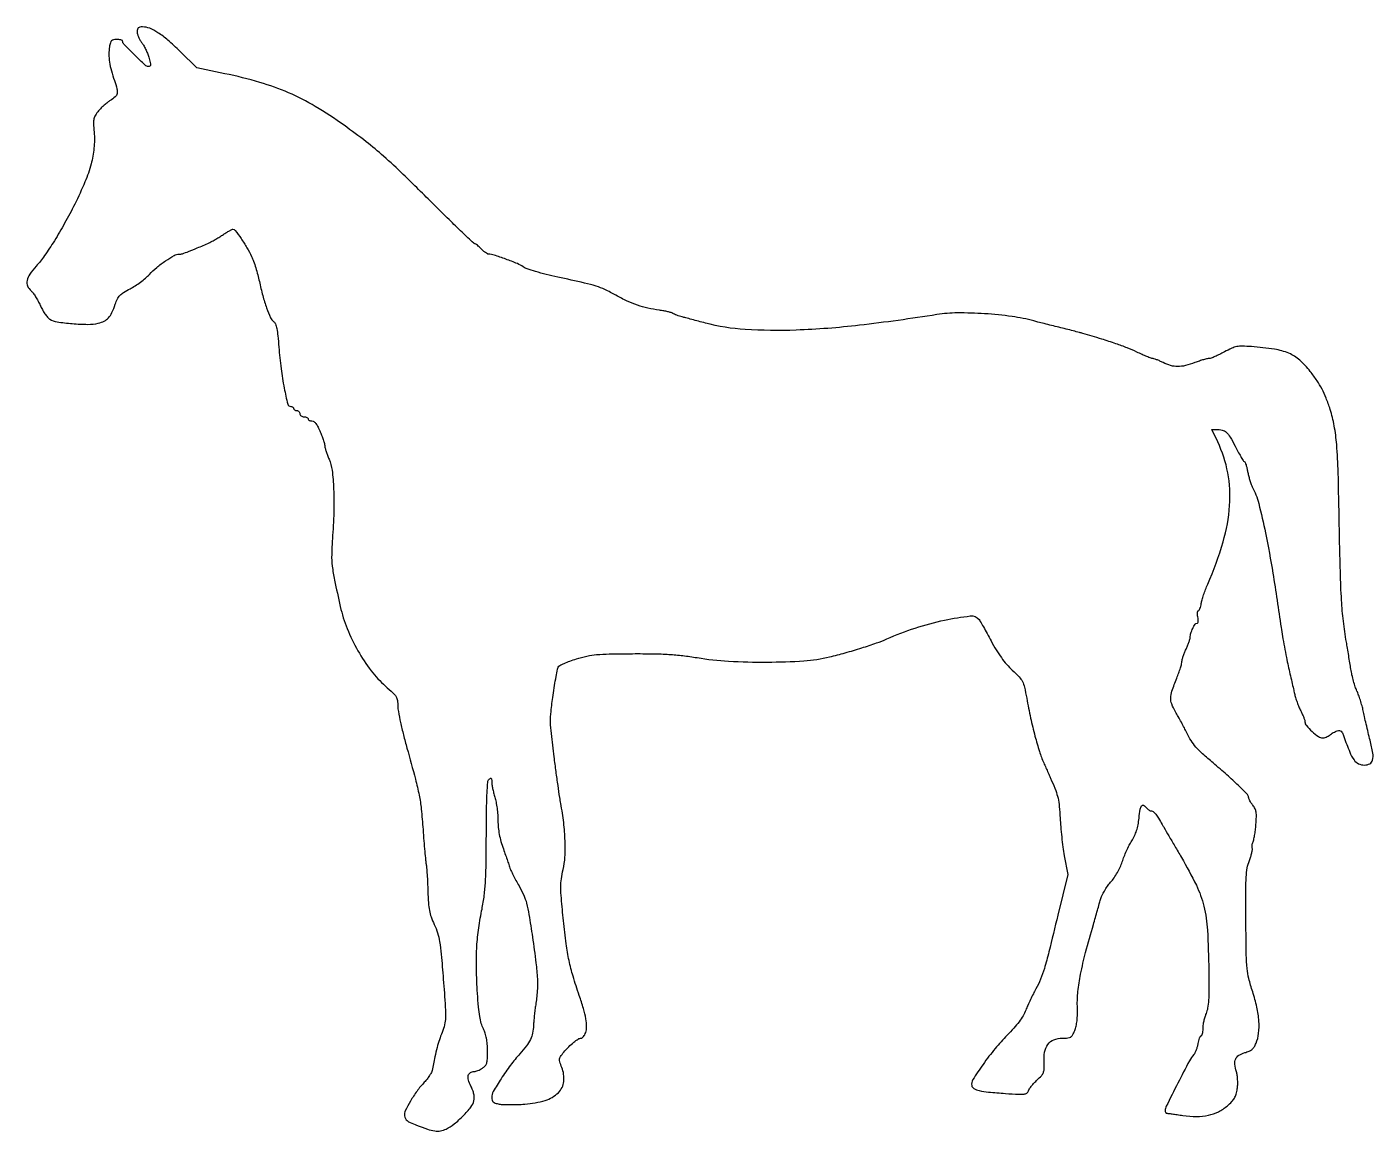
# Model space of a CAD drawing. Extents: x 0 to 646, y 0 to 530.
import ezdxf

# ---------------------------------------------------------------- set-up
doc = ezdxf.new("R2010")
doc.units = 0

msp = doc.modelspace()

# ---------------------------------------------------------------- linework, layer by layer
msp.add_lwpolyline([(53, 527.634859, 0.067708), (53.149364, 526.536922, 0.031462), (53.620852, 525.175192, 0.030452), (54.304531, 523.785189, 0.037148), (55.113539, 522.582788, -0.036813), (56.019367, 521.238427, -0.017174), (56.999448, 519.378565, -0.016909), (57.898694, 517.34761, -0.022673), (58.565708, 515.447929, -0.008168), (59.281067, 512.922172, -0.072682), (59.412809, 511.777148, -0.232312), (59.119702, 511.223747, -0.158095), (58.429751, 511, -0.190529), (56.806079, 511.642018, -0.006218), (51.665695, 516.582047, -0.006142), (46.644248, 521.652409, -0.194464), (46, 523.246239, 0.2893), (45.816005, 523.537625, 0.046896), (45.157185, 523.778583, 0.039436), (44.230347, 523.945396, 0.024816), (43.130842, 524, 0.043471), (41.546063, 523.861956, 0.156429), (40.659104, 523.395543, 0.128871), (40.111734, 522.439557, 0.025707), (39.693713, 520.5, 0.042991), (39.429237, 516.977768, 0.033738), (39.729442, 513.158009, 0.02975), (40.604964, 508.954839, 0.019975), (42.077877, 504.272892, -0.021908), (43.302668, 500.326443, -0.116918), (43.357191, 498.086805, -0.158123), (42.394397, 496.41336, -0.050417), (40.050798, 494.689078, 0.031411), (38.751051, 493.806792, 0.015641), (37.216275, 492.538933, 0.015461), (35.702811, 491.121494, 0.021934), (34.454712, 489.763809, 0.033188), (32.920182, 487.67305, 0.090564), (32.231869, 485.980133, 0.062031), (32.05386, 483.804359, 0.009837), (32.319472, 479.521812, -0.043855), (32.273275, 471.872018, -0.042394), (30.899995, 464.257479, -0.034255), (27.94759, 455.6842, -0.015839), (23.010956, 444.971366, -0.010592), (18.195475, 435.826178, -0.012659), (13.262628, 427.429645, -0.013802), (8.560587, 420.316377, -0.030164), (4.494535, 415.205145, 0.03302), (1.475667, 411.365524, 0.100699), (0.191985, 408.325589, 0.150187), (0.448269, 405.753402, 0.110589), (2.116809, 403.404988, -0.052267), (3.08207, 402.334121, -0.017327), (4.26807, 400.579884, -0.017038), (5.456962, 398.530933, -0.018565), (6.467713, 396.462701, 0.025093), (7.499362, 394.419726, 0.023586), (8.750278, 392.446288, 0.024296), (10.026013, 390.804907, 0.071218), (11.100904, 389.863459, 0.107256), (14.545583, 388.553397, 0.016554), (21.850874, 387.697548, 0.019024), (29.338371, 387.356817, 0.059947), (34.325145, 387.91929, 0.056514), (37.212973, 388.957021, 0.095767), (39.253338, 390.504372, 0.075841), (40.865552, 392.967192, 0.024991), (42.468142, 397, -0.033357), (43.522441, 399.529045, -0.075732), (44.71082, 401.219134, -0.063407), (46.481655, 402.651558, -0.018036), (49.563618, 404.405675, 0.023689), (51.962597, 405.807196, 0.015808), (54.575314, 407.6244, 0.015933), (57.00233, 409.551927, 0.029879), (58.813186, 411.282725, -0.031796), (62.350025, 414.637385, -0.024278), (66.607978, 417.853203, -0.021649), (70.672115, 420.373074, -0.128633), (73.068662, 421, 0.079121), (74.641434, 421.250445, 0.012252), (77.625285, 422.307042, 0.010462), (81.748196, 423.981354, 0.003817), (87.515876, 426.517785, 0.017425), (88.938409, 427.216903, 0.00786), (90.755782, 428.227171, 0.007771), (92.643131, 429.354963, 0.010518), (94.310285, 430.435818, -0.008956), (95.814877, 431.417972, -0.012147), (97.209782, 432.246772, -0.009153), (98.393185, 432.883341, -0.119365), (98.874889, 433, -0.237868), (100.008583, 432.428315, -0.009085), (102.828605, 428.465769, -0.01664), (105.640051, 424.051088, -0.022574), (107.858446, 419.878481, -0.02463), (108.807905, 417.596375, -0.010648), (109.855156, 414.47509, -0.010507), (110.830653, 411.100596, -0.013709), (111.572612, 407.973751, 0.014375), (113.198092, 401.163834, 0.020319), (115.062502, 395.214524, 0.019658), (116.945573, 390.549174, 0.129843), (118.515799, 388.612106, -0.152026), (119.32478, 387.520287, -0.035173), (119.932465, 385.286593, -0.023591), (120.445546, 381.848395, -0.006742), (120.91675, 376.475719, 0.013097), (121.960941, 366.088398, 0.01773), (123.480948, 356.778424, 0.010891), (125.187264, 349.114721, 0.345304), (126.608922, 348, -0.070185), (127.140567, 347.925003, -0.085959), (127.591371, 347.70625, -0.100155), (127.89277, 347.381338, -0.137922), (128, 347, 0.148195), (128.115568, 346.618646, 0.098894), (128.440625, 346.29375, 0.082425), (128.926543, 346.074694, 0.064853), (129.5, 346, -0.099038), (130.072457, 345.885486, -0.097945), (130.559375, 345.559375, -0.097945), (130.885486, 345.072457, -0.099038), (131, 344.5, 0.130775), (131.153209, 343.924246, 0.10214), (131.583333, 343.4375, 0.08892), (132.230589, 343.111864, 0.072314), (133, 343, -0.048028), (133.765418, 342.926307, -0.068025), (134.4125, 342.70625, -0.088204), (134.848523, 342.381882, -0.191087), (135, 342, 0.176165), (135.138759, 341.618389, 0.09275), (135.533446, 341.29375, 0.072914), (136.121215, 341.073998, 0.053103), (136.815986, 341, -0.163343), (137.760428, 340.683007, -0.068567), (138.721098, 339.723927, -0.045977), (139.726615, 338.110857, -0.018153), (140.815986, 335.730674, -0.009818), (141.652159, 333.595686, -0.011494), (142.358446, 331.538168, -0.010498), (142.876761, 329.780015, -0.06652), (143, 328.857792, 0.066287), (143.118677, 327.966553, 0.01269), (143.586731, 326.398879, 0.013323), (144.232735, 324.585149, 0.011916), (144.997381, 322.738826, -0.074646), (146.466581, 317.377223, -0.019087), (147.190232, 308.38178, -0.017567), (147.26803, 297.226136, -0.011817), (146.608363, 284.5, 0.014142), (146.252897, 276.964699, 0.033676), (146.5244, 271.367659, 0.022958), (147.60837, 264.722735, 0.003768), (150.388651, 252, 0.040392), (153.689364, 241.457607, 0.033101), (158.829703, 230.825525, 0.033785), (165.16129, 221.246609, 0.049891), (172.033931, 213.888657, -0.009573), (175.615928, 210.624972, -0.065209), (177.121194, 208.772976, -0.10061), (177.792817, 206.942758, -0.037808), (178, 204.206751, 0.046431), (178.24246, 201.601381, 0.007048), (179.2805, 196.472272, 0.007844), (180.69018, 190.437236, 0.006717), (182.359147, 184.127632, -0.002638), (186.430038, 169.230176, -0.016729), (188.205223, 161.580307, -0.023092), (189.208471, 154.869, -0.007866), (190.059774, 145.049445, 0.002206), (190.466984, 139.641592, 0.002713), (190.896632, 134.5989, 0.002248), (191.299642, 130.365852, 0.019703), (191.560329, 128.5, -0.024591), (191.786592, 126.756378, -0.004276), (192.023255, 123.44375, -0.004637), (192.231833, 119.548514, -0.00414), (192.377408, 115.5, 0.009445), (192.638465, 109.896242, 0.031205), (193.109469, 106.231802, 0.039318), (193.965917, 103.122955, 0.022894), (195.449148, 99.547145, -0.033366), (197.04442, 95.461697, -0.035457), (198.043728, 91.281964, -0.018959), (198.809507, 85.2308, -0.002983), (199.792906, 73.265285, -0.001851), (200.759673, 59.923227, -0.023005), (200.874581, 54.846444, -0.05504), (200.419065, 51.450513, -0.036729), (199.195716, 47.718139, 0.017647), (197.9086, 44.244635, 0.015933), (196.820998, 40.569345, 0.011965), (195.737275, 35.980585, 0.004484), (194.430194, 29.5, -0.078912), (194.065721, 28.493876, -0.020567), (193.169766, 27.019912, -0.020381), (191.996276, 25.403861, -0.019561), (190.679662, 23.865658, 0.029444), (187.196955, 19.630244, 0.02436), (183.992245, 14.745199, 0.021022), (181.562282, 10.18785, 0.150215), (181.194284, 7.746554, 0.081094), (181.621938, 6.413445, 0.109781), (182.425669, 5.441495, 0.059679), (183.934888, 4.532824, 0.010392), (187, 3.229873, 0.014323), (192.178468, 1.324783, 0.048711), (195.678572, 0.518058, 0.072739), (198.449553, 0.562505, 0.071492), (201.109374, 1.396961, 0.057667), (205.013216, 3.855087, 0.02855), (209.366102, 7.78393, 0.026748), (213.066239, 11.95208, 0.114572), (214.485111, 14.932213, 0.058226), (214.640586, 16.483594, 0.047656), (214.454694, 18.141234, 0.040953), (213.914693, 19.95894, 0.025283), (213.002459, 21.99518, -0.047365), (211.845277, 24.917083, -0.129329), (211.789728, 27.121251, -0.202089), (212.781971, 28.479737, -0.136119), (214.657628, 29, 0.075284), (215.366195, 29.107296, 0.023524), (216.379415, 29.474409, 0.022917), (217.487808, 29.996865, 0.023439), (218.535183, 30.61501, 0.065203), (219.877694, 31.769549, 0.110766), (220.597164, 33.056759, 0.06236), (220.922374, 35.015992, 0.009983), (221, 38.903568, 0.017698), (220.884029, 42.178938, 0.029009), (220.527657, 44.930779, 0.033279), (219.907987, 47.324394, 0.037924), (218.995814, 49.50821, -0.049475), (217.986415, 52.090651, -0.027248), (217.248106, 55.403806, -0.018978), (216.672304, 59.919561, -0.006579), (216.175404, 66.469652, -0.009879), (215.667797, 78.32198, -0.018447), (215.800763, 87.92559, -0.020677), (216.6126, 96.717233, -0.017062), (218.182635, 106, 0.016552), (219.320316, 112.685048, 0.01835), (219.966389, 119.204875, 0.011783), (220.296547, 127.773643, 0.002721), (220.43386, 142.219188, -0.002406), (220.544047, 154.632928, -0.008955), (220.790999, 162.445742, -0.007663), (221.138946, 167.804994, -0.17816), (221.769188, 169.169188, -0.047976), (222.394872, 169.685082, -0.356529), (222.752199, 169.652361, -0.182341), (222.962419, 169.198548, -0.017168), (223.010824, 167.95, 0.037823), (223.112437, 166.682994, 0.011361), (223.455914, 164.777689, 0.011317), (223.939964, 162.650199, 0.012048), (224.510824, 160.591069, -0.02718), (225.082542, 158.256754, -0.013615), (225.562555, 155.255931, -0.013476), (225.891714, 152.11573, -0.019375), (226, 149.322289, 0.024398), (226.159349, 146.05862, 0.022765), (226.636234, 142.748745, 0.021569), (227.44348, 139.328036, 0.017398), (228.594341, 135.731219, -0.001405), (229.629935, 132.818978, -0.001643), (230.596107, 130.048581, -0.00145), (231.398563, 127.701023, -0.010018), (231.765746, 126.540546, 0.04066), (232.199851, 125.413575, 0.006012), (233.285897, 123.226903, 0.006744), (234.637939, 120.6705, 0.005755), (236.130384, 118.011632, -0.025715), (238.355206, 113.648783, -0.041083), (239.742, 109.703734, -0.023917), (240.882601, 104.301822, -0.00369), (242.5515, 93.471086, -0.004837), (244.243275, 81.093022, -0.019647), (244.902971, 73.518188, -0.029008), (244.84024, 67.495598, -0.022703), (244.097746, 61, 0.008037), (243.748031, 58.573507, 0.005598), (243.428104, 55.824746, 0.005648), (243.180445, 53.180213, 0.011631), (243.058268, 51.105517, -0.042854), (242.615139, 47.467763, -0.060027), (241.565315, 44.370334, -0.050851), (239.662785, 41.25541, -0.021769), (236.541454, 37.5, 0.023628), (232.038419, 32.041062, 0.017009), (227.522407, 25.55859, 0.012608), (223.759172, 19.410174, 0.131762), (223, 16.579344, 0.0638), (223.168712, 15.26253, 0.15085), (223.683891, 14.430296, 0.10855), (224.70666, 13.870487, 0.024781), (226.637017, 13.408318, 0.036228), (228.592956, 13.18631, 0.009612), (231.735723, 13.119131, 0.009699), (235.322761, 13.181003, 0.009843), (238.887017, 13.381987, 0.051599), (248.695187, 15.157863, 0.125386), (254.988075, 18.859321, 0.173355), (257.566863, 24.248194, 0.121504), (256.627508, 30.972929, -0.014351), (255.630543, 33.688016, -0.112833), (255.499325, 35.015946, -0.124853), (255.968767, 36.209802, -0.019113), (257.549892, 38.241662, -0.021137), (259.94255, 40.852748, -0.027063), (262.366324, 43.033393, -0.027569), (264.532794, 44.591229, -0.143035), (265.93248, 45, 0.177611), (266.432301, 45.18333, 0.049225), (267.023007, 45.793349, 0.043181), (267.601169, 46.666949, 0.033764), (268.07633, 47.700762, 0.097831), (268.534073, 50.39517, 0.036288), (268.151, 54.239992, 0.027931), (267.000901, 59.203389, 0.013002), (264.987058, 65.5, -0.010839), (261.998677, 74.706229, -0.021062), (260.086112, 82.193989, -0.019328), (258.713757, 90.221983, -0.007705), (257.429524, 101.315729, -0.002987), (256.415276, 112.08937, -0.020179), (256.160618, 117.442182, -0.03607), (256.418009, 121.401281, -0.024634), (257.253315, 125.833256, 0.045728), (258.124807, 131.836932, 0.021971), (258.193554, 139.625303, 0.020229), (257.529198, 148.400876, 0.017687), (256.14111, 157.5, -0.009826), (255.646381, 160.43301, -0.001595), (254.815652, 166.151504, -0.001759), (253.882775, 172.890589, -0.001547), (252.95563, 179.930652, -0.003559), (251.600674, 191.099032, -0.024047), (251.235941, 196.657141, -0.031342), (251.460896, 201.628407, -0.008542), (252.441029, 209.430652, -0.004143), (253.157926, 214.163247, -0.005732), (253.884762, 218.395254, -0.0037), (254.560674, 221.929748, -0.068907), (254.931991, 223, -0.15462), (255.631882, 223.709818, -0.015569), (257.793266, 224.765896, -0.018361), (260.516297, 225.874538, -0.013611), (263.59843, 226.905178, -0.021013), (268.687899, 228.223522, -0.029703), (273.314892, 228.93255, -0.01843), (279.394885, 229.272222, -0.003491), (290.5, 229.405178, -0.005168), (300.445273, 229.352026, -0.011426), (308.028687, 229.059694, -0.013722), (314.654374, 228.469632, -0.012222), (321.5, 227.5, 0.027272), (336.623479, 225.82022, 0.015419), (355.065886, 225.354443, 0.015138), (372.764614, 225.989385, 0.042603), (385, 227.854698, 0.009164), (392.54715, 229.820187, 0.007716), (400.465434, 232.170418, 0.007775), (407.612783, 234.53508, 0.021928), (412.5, 236.480908, -0.02728), (426.053659, 241.70999, -0.026777), (440.179799, 245.469701, -0.021324), (452.499068, 247.507593, -0.263401), (456.729031, 245.75, -0.035174), (457.315899, 244.876468, -0.002293), (458.823202, 242.223437, -0.003326), (460.58573, 239.038375, -0.002475), (462.490492, 235.5, 0.014974), (464.93078, 231.226303, 0.019701), (467.421822, 227.491062, 0.021511), (469.985846, 224.258532, 0.026825), (472.645919, 221.5, -0.015727), (475.94038, 218.231903, -0.071246), (477.499231, 216.028447, -0.062833), (478.470036, 213.351989, -0.010563), (479.562373, 208, 0.008615), (481.454514, 198.541399, 0.01094), (483.541613, 189.883434, 0.012063), (485.686117, 182.496717, 0.027264), (487.743577, 177.050266, 0.0001), (488.779746, 174.704235, 0.000087), (489.867136, 172.24473, 0.000088), (490.85258, 170.017915, 0.000257), (491.532222, 168.484984, -0.014306), (493.49079, 163.709723, -0.034648), (494.585326, 160.059812, -0.032585), (495.201865, 156.16337, -0.011391), (495.59327, 150.5, 0.010375), (495.868074, 146.402724, 0.006035), (496.3591, 141.498379, 0.006031), (496.969952, 136.594255, 0.010131), (497.615778, 132.494481), (499.222, 123.488962), (494.5271, 103.994481, -0.001468), (490.24073, 86.423179, -0.011758), (488.052342, 78.382244, -0.025223), (486.235375, 73.24038, -0.030176), (483.999362, 68.616679, 0.010279), (482.757084, 66.288854, 0.006389), (481.391286, 63.510407, 0.006408), (480.113377, 60.733427, 0.011515), (479.147161, 58.418749, -0.039857), (477.842353, 55.731903, -0.026908), (475.95833, 52.89085, -0.022868), (473.446911, 49.817338, -0.013987), (470.224518, 46.418749, 0.025006), (464.447787, 40.050918, 0.018069), (458.641244, 32.422753, 0.011606), (453.727451, 25.104221, 0.19191), (453.18619, 22.272514, 0.22286), (454.215751, 20.857168, 0.068426), (456.746366, 19.885208, 0.033809), (461.233282, 19.149705, 0.006707), (469.34802, 18.487138, 0.003595), (475.821396, 18.09265, 0.041788), (478.355746, 18.168328, 0.131686), (479.657611, 18.681143, 0.157882), (480.419977, 19.747868, -0.072612), (480.892122, 20.719569, -0.019858), (481.908336, 22.09309, -0.019641), (483.198261, 23.575833, -0.019315), (484.607506, 24.961401, 0.022487), (486.610291, 26.955669, 0.086578), (487.554375, 28.429098, 0.088751), (487.931749, 30.116093, 0.02433), (487.916388, 32.851107, -0.051449), (488.18046, 38.287077, -0.119304), (489.718519, 42.041261, -0.145292), (492.563089, 44.230376, -0.092096), (496.706014, 45, 0.020618), (499.348418, 45.109008, 0.117844), (500.672968, 45.543642, 0.12957), (501.595124, 46.511119, 0.02699), (502.623695, 48.6418, 0.045755), (503.286723, 50.752753, 0.026734), (503.708007, 53.372759, 0.022141), (503.904448, 56.552484, 0.012733), (503.873586, 60.3918, -0.036821), (504.150889, 67.30228, -0.020056), (505.452583, 75.69776, -0.015597), (507.842269, 86.132963, -0.007282), (511.554323, 99.5, 0.001139), (512.53092, 102.856208, 0.001035), (513.523938, 106.325, 0.001035), (514.399215, 109.43106, 0.003345), (514.962718, 111.5, -0.046653), (515.637968, 113.335815, -0.021756), (516.830636, 115.576132, -0.021334), (518.296032, 117.835552, -0.027899), (519.832009, 119.759172, 0.031446), (521.479379, 121.852559, 0.022245), (523.067103, 124.388554, 0.022173), (524.430534, 127.068986, 0.030222), (525.400104, 129.60033, -0.018646), (526.277399, 132.059649, -0.012022), (527.466833, 134.841977, -0.012087), (528.763136, 137.510536, -0.022205), (529.964895, 139.605698, 0.031737), (531.2742, 141.992583, 0.031967), (532.267307, 144.520311, 0.02974), (532.98431, 147.316863, 0.021212), (533.464654, 150.514539, -0.011105), (534.025391, 154.840837, -0.116961), (534.688803, 156.482877, -0.391873), (535.625002, 156.679493, -0.084731), (537, 155.5, 0.040363), (537.560343, 154.926054, 0.038694), (538.213199, 154.440625, 0.041251), (538.857666, 154.105475, 0.099602), (539.381898, 154, -0.185062), (540.287588, 153.652895, -0.041725), (541.438873, 152.430451, -0.030174), (542.829975, 150.447271, -0.011163), (544.553048, 147.5, 0.004867), (545.316787, 146.155064, 0.000277), (547.714158, 142.032681, 0.000424), (550.574798, 137.129527, 0.000311), (553.755384, 131.69636, -0.019276), (560.927155, 118.305251, -0.053824), (564.531972, 108.29321, -0.045441), (566.232304, 96.828307, -0.010778), (566.906368, 77.5, -0.003911), (566.955098, 68.614607, -0.015565), (566.772711, 63.166536, -0.025287), (566.344794, 59.467004, -0.058316), (565.566287, 56.782119, 0.027909), (564.966159, 55.101189, 0.018588), (564.460097, 53.118805, 0.018737), (564.111857, 51.152659, 0.034471), (564, 49.532119, -0.023222), (563.937096, 48.178461, -0.037119), (563.744685, 47.03756, -0.042861), (563.467474, 46.220113, -0.297917), (563.130842, 46, 0.267704), (562.758278, 45.785127, 0.035562), (562.344246, 44.935442, 0.033409), (561.962016, 43.764526, 0.021969), (561.673586, 42.375972, -0.027495), (561.343206, 40.869227, -0.024115), (560.837681, 39.338873, -0.024852), (560.245008, 38.000808, -0.063909), (559.653792, 37.125972, 0.060017), (557.604232, 34.143311, 0.002936), (552.102719, 23.47956, 0.001746), (546.487473, 12.340572, 0.11638), (546, 10.27462, 0.056761), (546.055691, 9.78563, 0.074723), (546.220312, 9.368601, 0.092535), (546.463793, 9.085148, 0.163987), (546.75, 8.980191, -0.025579), (547.279225, 8.939066, -0.00089), (549.325559, 8.670535, -0.001658), (551.741811, 8.340926, -0.001158), (554.464668, 7.953858, 0.034236), (561.070962, 7.456927, 0.054986), (566.684911, 8.03851, 0.062123), (571.527097, 9.736005, 0.061749), (575.814827, 12.573494, 0.024486), (577.917237, 14.559394, 0.057942), (579.217532, 16.272792, 0.062854), (580.02881, 18.150293, 0.033383), (580.571579, 20.628754, 0.028309), (580.761176, 22.678216, 0.021411), (580.744974, 24.938207, 0.021807), (580.541516, 27.105747, 0.038493), (580.159749, 28.861141, -0.046021), (579.421979, 32.517223, -0.130852), (579.815006, 35.064517, -0.153385), (581.361083, 36.835473, -0.071537), (584.190265, 38.051233, 0.033548), (586.22774, 38.749354, 0.074191), (587.629456, 39.599685, 0.078758), (588.67115, 40.786879, 0.041835), (589.575642, 42.526794, 0.072282), (590.80097, 47.296379, 0.043226), (590.922704, 53.160718, 0.037363), (589.972183, 59.889446, 0.026145), (587.948501, 67.278955, -0.017356), (586.114534, 73.541632, -0.03854), (585.258569, 78.436338, -0.020058), (584.890034, 85.013884, -0.001939), (584.698501, 101, -0.002065), (584.642046, 115.216105, -0.014164), (584.84131, 122.209673, -0.029275), (585.353554, 126.630951, -0.05111), (586.357812, 130.176563, 0.01696), (587.034485, 132.064089, 0.02086), (587.531041, 133.868146, 0.019795), (587.819819, 135.391917, 0.123307), (587.74294, 136.176563, -0.076485), (587.622376, 136.802211, -0.040451), (587.656557, 137.593648, -0.039066), (587.825105, 138.416195, -0.048475), (588.112639, 139.142239, 0.066839), (588.47178, 140.155991, 0.010282), (588.868725, 142.260454, 0.011325), (589.231831, 144.778426, 0.009617), (589.503623, 147.451315, 0.011366), (589.724737, 151.171089, 0.048829), (589.589761, 153.383328, 0.074321), (589.06444, 155.041029, 0.052865), (588.026112, 156.693934, -0.021206), (587.250564, 157.770885, -0.023336), (586.59517, 158.876644, -0.023584), (586.128108, 159.865616, -0.098835), (586, 160.507379, 0.196404), (585.431845, 161.897982, 0.006427), (581.080985, 166.221118, 0.011225), (575.603859, 171.291964, 0.00699), (568.96929, 177, -0.009243), (563.861802, 181.434418, -0.029992), (560.715858, 184.631301, -0.039101), (558.439596, 187.693425, -0.026342), (556.318324, 191.5, 0.005656), (555.170831, 193.775629, 0.003228), (553.735791, 196.5, 0.003223), (552.256125, 199.223304, 0.005336), (550.968165, 201.5, -0.03558), (549.12703, 205.2693, -0.105307), (548.632802, 208.090906, -0.073602), (549.249926, 211.418371, -0.011641), (551.557694, 217.670555, 0.008821), (552.495255, 220.167158, 0.010356), (553.29254, 222.56591, 0.009375), (553.884125, 224.612202, 0.061109), (554.033931, 225.670555, -0.061057), (554.170016, 226.632694, -0.015705), (554.625461, 228.137601, -0.015751), (555.257913, 229.834386, -0.015426), (556, 231.5, 0.014379), (556.742102, 233.156314, 0.015122), (557.374539, 234.825241, 0.014915), (557.832239, 236.293626, 0.063186), (557.966069, 237.202947, -0.07113), (558.290596, 239.189362, -0.037601), (559.216632, 241.513727, -0.033407), (560.359136, 243.50414, -0.250799), (561.285515, 244, 0.297744), (561.615605, 244.215686, 0.073218), (561.795208, 244.872094, 0.050916), (561.813719, 245.838145, 0.028711), (561.65, 247, -0.025664), (561.480785, 248.150134, -0.04402), (561.474221, 249.11875, -0.058938), (561.610445, 249.794417, -0.324222), (561.894158, 250, 0.26637), (562.255663, 250.207296, 0.036163), (562.656055, 251.021159, 0.033778), (563.025002, 252.144357, 0.022246), (563.302439, 253.476285, -0.029576), (563.688891, 255.204372, -0.010468), (564.438644, 257.627439, -0.010347), (565.375243, 260.260852, -0.01198), (566.3782, 262.726285, 0.030653), (573.751855, 282.987233, 0.054485), (576.908114, 300.442709, 0.0639), (576.003824, 316.123553, 0.064909), (571.165237, 330.979346), (568.297623, 337), (570.567024, 337, -0.066652), (573.314578, 336.632106, -0.117008), (575.317308, 335.540164, -0.076441), (577.142907, 333.310478, -0.016746), (579.526304, 328.947768, 0.007035), (580.906182, 326.301064, 0.009806), (582.219937, 323.975733, 0.006635), (583.376403, 322.077361, 0.1147), (583.88809, 321.569164, -0.151628), (584.293386, 321.103557, -0.02176), (584.757641, 319.912892, -0.023062), (585.192558, 318.41259, -0.01785), (585.531235, 316.74476, 0.019896), (585.913643, 314.900306, 0.014129), (586.48218, 312.865648, 0.014295), (587.136418, 310.951372, 0.029203), (587.778129, 309.5, -0.055556), (590.829536, 301.483106, -0.012722), (594.100967, 287.336056, -0.010496), (597.637303, 267.991998, -0.004488), (601.588147, 242, 0.00622), (602.255424, 237.710171, 0.003763), (603.146893, 232.646875, 0.003769), (604.107959, 227.63188, 0.006612), (604.98909, 223.5, -0.0001), (605.841158, 219.744838, -0.000094), (606.711034, 215.904288, -0.000093), (607.482094, 212.494093, -0.000321), (607.980658, 210.280555, 0.020232), (608.490016, 208.376206, 0.011684), (609.247892, 206.128299, 0.011664), (610.115308, 203.904279, 0.019138), (610.964088, 202.070393, -0.012421), (611.743524, 200.444, -0.014368), (612.401951, 198.857246, -0.013476), (612.881869, 197.490308, -0.077831), (613, 196.736005, 0.181641), (613.681425, 194.92214, 0.027974), (616.42003, 192.124075, 0.028897), (619.470004, 189.645417, 0.157444), (621.468867, 189, 0.059899), (622.301233, 189.100075, 0.035362), (623.255888, 189.40588, 0.034917), (624.179587, 189.852651, 0.0497), (624.921259, 190.381719, -0.033052), (625.671311, 190.955312, -0.020037), (626.626164, 191.536433, -0.020037), (627.624518, 192.039276, -0.033038), (628.508235, 192.372374, -0.083453), (629.564433, 192.508189, -0.165795), (630.342792, 192.208766, -0.10879), (630.986295, 191.376593, -0.025625), (631.659269, 189.740654, 0.010136), (634.518451, 182.12843, 0.061383), (636.543608, 178.440568, 0.126593), (638.701222, 176.644694, 0.11103), (641.568685, 176, 0.123566), (644.164421, 176.651435, 0.217347), (645.479559, 178.37787, 0.099646), (645.560211, 181.694148, 0.017365), (644.254775, 187.847564, -0.002143), (643.34752, 191.563123, -0.001714), (642.400879, 195.573972, -0.001732), (641.550448, 199.291577, -0.004391), (640.965678, 202, 0.015186), (640.393495, 204.397966, 0.010678), (639.611005, 207.059375, 0.010787), (638.751981, 209.576454, 0.022123), (637.950719, 211.5, -0.029715), (637.157727, 213.488154, -0.012614), (636.323594, 216.234375, -0.012429), (635.578155, 219.2184, -0.015918), (635.048646, 222, 0.001224), (634.575001, 224.958947, 0.000717), (633.99407, 228.5, 0.000717), (633.402724, 232.040957, 0.001219), (632.896775, 235, -0.014002), (631.453729, 244.967041, -0.013931), (630.567942, 255.016046, -0.008687), (629.99149, 268.51246, -0.001954), (629.499383, 291.5, 0.002429), (628.946643, 316.222611, 0.013094), (628.228983, 329.649388, 0.023963), (627.065927, 338.721747, 0.034773), (625.108736, 346.551903, 0.014925), (623.161375, 351.982595, 0.026857), (621.198681, 356.286552, 0.027452), (618.817042, 360.291986, 0.016426), (615.578878, 364.787956, 0.047366), (610.526589, 370.192885, 0.081933), (605.33106, 373.457063, 0.06228), (598.404751, 375.396708, 0.01784), (587.307743, 376.65572, 0.013047), (582.94404, 376.879359, 0.055009), (580.336235, 376.657699, 0.059011), (577.928318, 375.879501, 0.016481), (574.380161, 374.106384, -0.010539), (572.068954, 372.916883, -0.01306), (569.86769, 371.912352, -0.011416), (567.993166, 371.165454, -0.08924), (567.072418, 370.999496, 0.061564), (566.1638, 370.886899, 0.009619), (564.416559, 370.411788, 0.010577), (562.368687, 369.765063, 0.009043), (560.239273, 368.999496, -0.0293), (555.671143, 367.563185, -0.061598), (551.985242, 367.107489, -0.069746), (548.600708, 367.582024, -0.048332), (545, 369, 0.010846), (543.41495, 369.765768, 0.013109), (541.894378, 370.4125, 0.011764), (540.596125, 370.889932, 0.082404), (539.932805, 371, -0.090231), (539.200778, 371.133187, -0.006216), (537.234392, 371.901267, -0.008698), (534.903224, 372.892945, -0.006421), (532.357216, 374.068145, 0.017224), (527.797825, 376.054367, 0.011009), (522.376749, 378.060166, 0.008533), (515.541946, 380.289529, 0.00384), (506.5, 382.993189, 0.006586), (504.821479, 383.457188, 0.001397), (501.884375, 384.218845, 0.001462), (498.474226, 385.082397, 0.001388), (495, 385.941134, -0.001027), (491.489063, 386.806251, -0.001015), (487.96875, 387.688942, -0.000996), (484.890355, 388.473998, -0.003928), (483, 388.975954, 0.033012), (472.557703, 391.107959, 0.017462), (459.399749, 392.434574, 0.017416), (446.38552, 392.834671, 0.038632), (436.5, 392.028994, -0.010634), (399.313762, 386.891814, -0.019844), (369.003752, 384.5738, -0.024499), (344.494818, 384.876335, -0.049831), (325.5, 387.959498, 0.000132), (322.20749, 388.836182, 0.000134), (318.929959, 389.707007, 0.00013), (316.077972, 390.463151, 0.000551), (314.367947, 390.914035, -0.01294), (313.068499, 391.291329, -0.011925), (311.7541, 391.744935, -0.012016), (310.602445, 392.205171, -0.038218), (309.867947, 392.588135, 0.067484), (309.040844, 392.959733, 0.012643), (307.433084, 393.391228, 0.013324), (305.514546, 393.800698, 0.01184), (303.5, 394.1257, -0.020304), (297.856801, 395.134379, -0.02805), (292.904038, 396.52411, -0.027208), (288.024899, 398.495844, -0.017537), (282.596158, 401.277544, 0.015173), (277.248661, 404.049594, 0.036259), (273.09167, 405.687889, 0.020493), (267.55515, 407.172278, 0.002233), (254.664108, 410.007653, -0.008264), (249.123344, 411.296593, -0.010614), (244.075617, 412.673608, -0.00925), (239.935154, 413.981882, -0.073691), (238.153857, 414.890444, 0.056324), (235.321648, 416.460739, 0.010483), (229.773719, 418.630168, 0.009192), (224.135586, 420.582851, 0.078919), (221.509158, 421, -0.128285), (220.913652, 421.155345, -0.027172), (219.999624, 421.734375, -0.026772), (218.984312, 422.542976, -0.022636), (218, 423.5, 0.014977), (217.044969, 424.457436, 0.019884), (216.117794, 425.265625, 0.017576), (215.312174, 425.86799, 0.152895), (214.890564, 426, -0.192846), (214.371692, 426.207854, -0.000534), (208.826373, 431.51118, -0.003061), (202.582873, 437.568757, -0.001892), (195.314878, 444.761463, 0.003113), (180.587625, 459.265146, 0.012065), (171.189419, 467.974859, 0.016025), (162.78143, 474.931517, 0.009146), (152.212511, 482.814984, 0.021366), (138.411819, 491.854013, 0.032109), (125.604503, 498.407125, 0.031334), (111.831813, 503.373712, 0.019105), (95.052355, 507.573284), (81.60471, 510.397913), (73.552355, 518.262308, 0.014645), (67.698089, 523.654138, 0.034385), (62.954495, 527.232404, 0.047087), (58.971275, 529.323473, 0.097638), (55.539838, 530, 0.043599), (54.264173, 529.888553, 0.144879), (53.518466, 529.517196, 0.154641), (53.122965, 528.816969, 0.051871)], format="xyb", close=True)

doc.saveas('drawing.dxf')
